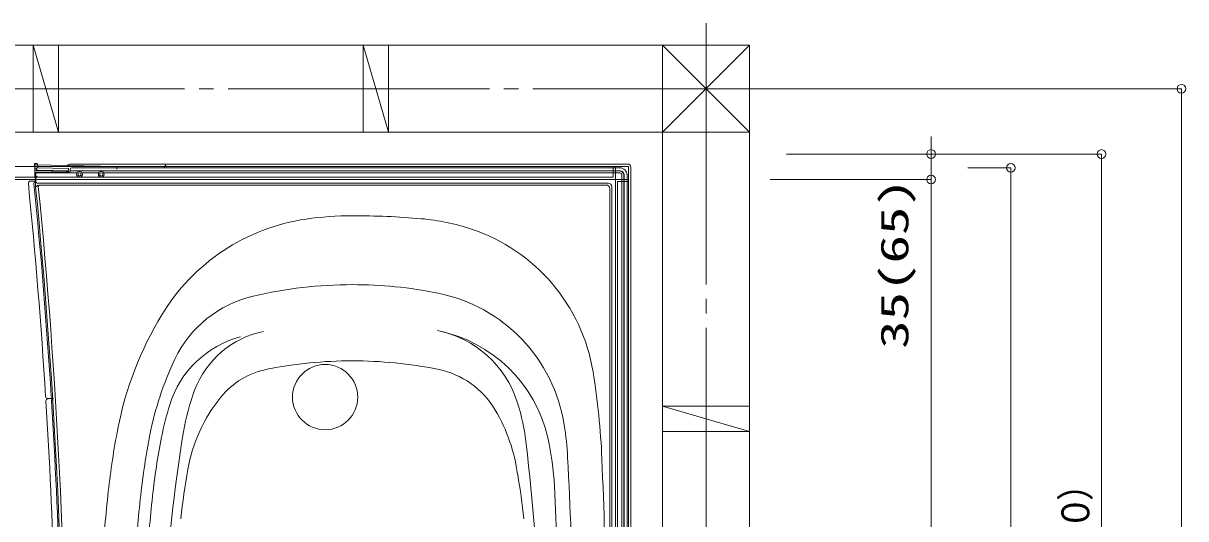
# Model space of a CAD drawing. Units: millimetres on the paper. Extents: x -305 to 305, y -152 to 152.
# Drawn here: x -93 to -12.9, y 41.7 to 75.8 of the extents above; entities that cross this region are included whole.
import ezdxf
from ezdxf.enums import TextEntityAlignment as Align

# ---------------------------------------------------------------- set-up
doc = ezdxf.new("R2010")
doc.units = ezdxf.units.MM
doc.linetypes.add('LONG_CHAIN', pattern=[21, 18, -1, 1, -1])
doc.linetypes.add('LONG_DOUBLE_CHAIN', pattern=[21.8, 18, -1, 0.6, -0.6, 0.6, -1])
doc.layers.add('0-0_0', color=7, linetype='Continuous', lineweight=9)
doc.layers.add('0-1_VIEW0001', color=7, linetype='Continuous', lineweight=9)
doc.styles.add('ＭＳ ゴシック', font='')
doc.styles.get('ＭＳ ゴシック').set_extended_font_data('MS Gothic')

# ---------------------------------------------------------------- blocks, each defined once
blk = doc.blocks.new('_ORIGIN')
at = {"layer": '0-0_0'}
blk.add_line((0, 0), (-1, 0), dxfattribs=at)
blk.add_circle((0, 0), 0.5, dxfattribs=at)

msp = doc.modelspace()

# ---------------------------------------------------------------- linework, layer by layer
at = {"layer": '0-1_VIEW0001', "linetype": 'LONG_CHAIN'}
for p, q in [((-45.934, 75.835), (-45.934, -24.356)), ((-39.865, 71.323), (-141.934, 71.323))]:
    msp.add_line(p, q, dxfattribs=at)
at = {"layer": '0-1_VIEW0001'}
for p, q in [((-42.934, 74.323), (-139.934, 74.323)), ((-90.559, 68.323), (-92.309, 74.323)), ((-92.308, 74.323), (-92.308, 68.323)), ((-90.558, 74.323), (-90.558, 68.323)), ((-67.809, 68.323), (-69.559, 74.323)), ((-69.558, 74.323), (-69.558, 68.323)), ((-67.808, 74.323), (-67.808, 68.323)), ((-48.934, 74.323), (-48.934, -22.677)), ((-42.934, 74.322), (-48.934, 68.322)), ((-48.932, 74.323), (-42.932, 68.323)), ((-42.934, 74.323), (-42.934, -22.677)), ((-40.769, 71.323), (-13.184, 71.323)), ((-13.184, -19.077), (-13.184, 70.723)), ((-42.934, 68.323), (-139.934, 68.323)), ((-30.433, 67.423), (-30.433, 68.023)), ((-40.394, 66.823), (-18.684, 66.823)), ((-21.224, 66.823), (-30.433, 66.823)), ((-30.433, 65.073), (-30.433, 66.823)), ((-132.184, 65.971), (-52.184, 65.971)), ((-92.042, 66.171), (-92.203, 66.171)), ((-92.2, 65.971), (-92.203, 66.171)), ((-92.196, 65.769), (-92.197, 65.794)), ((-91.984, 66.068), (-92.184, 66.071)), ((-92.184, 66.071), (-92.184, 65.87)), ((-92.184, 66.071), (-86.534, 65.973)), ((-92.184, 65.784), (-92.184, 65.87)), ((-92.184, 65.844), (-92.084, 65.852)), ((-92.184, 65.685), (-92.184, 65.784)), ((-92.184, 65.29), (-92.184, 65.685)), ((-92.084, 65.868), (-92.084, 65.791)), ((-89.859, 65.831), (-92.084, 65.868)), ((-91.991, 66.068), (-91.992, 66.122)), ((-89.859, 65.671), (-91.986, 65.707)), ((-91.984, 66.068), (-91.984, 65.867)), ((-89.859, 65.671), (-89.859, 65.831)), ((-89.855, 66.095), (-89.856, 66.031)), ((-89.759, 65.771), (-89.759, 65.671)), ((-83.184, 66.131), (-89.71, 66.131)), ((-51.884, 65.871), (-89.659, 65.871)), ((-86.534, 65.973), (-86.534, 65.775)), ((-83.243, 65.972), (-83.215, 66)), ((-83.243, 65.935), (-83.242, 65.91)), ((-83.184, 66.131), (-83.185, 66.07)), ((-83.184, 66.131), (-51.334, 66.131)), ((-83.184, 66.131), (-83.184, 66.071)), ((-83.084, 65.971), (-51.334, 65.971)), ((-52.334, 65.221), (-52.334, 65.971)), ((-52.184, 65.096), (-52.184, 65.971)), ((-51.284, 65.921), (-51.284, 25.071)), ((-51.124, 65.921), (-51.124, 25.071)), ((-27.894, 65.873), (-24.934, 65.873)), ((-18.684, -16.077), (-18.684, 66.223)), ((-132.159, 65.071), (-52.209, 65.071)), ((-92.184, 65.071), (-132.035, 65.071)), ((-132.034, 65.221), (-52.334, 65.221)), ((-92.486, 64.959), (-92.1, 64.962)), ((-92.184, 65.22), (-92.184, 65.29)), ((-92.117, 65.571), (-92.117, 65.521)), ((-89.816, 65.571), (-92.117, 65.571)), ((-89.282, 65.521), (-92.117, 65.521)), ((-92.117, 65.521), (-92.117, 64.921)), ((-90.02, 65.647), (-92.086, 65.682)), ((-89.913, 65.646), (-90.02, 65.647)), ((-89.913, 65.646), (-89.859, 65.645)), ((-89.859, 65.647), (-89.859, 65.671)), ((-89.741, 65.653), (-89.759, 65.671)), ((-51.884, 65.671), (-89.759, 65.671)), ((-89.741, 65.653), (-89.741, 65.646)), ((-51.902, 65.653), (-89.741, 65.653)), ((-87.782, 65.521), (-88.936, 65.521)), ((-51.884, 65.521), (-87.436, 65.521)), ((-52.184, 65.046), (-52.184, -14.904)), ((-52.159, 65.071), (-51.284, 65.071)), ((-52.034, 64.921), (-52.034, -14.779)), ((-52.034, 64.921), (-51.284, 64.921)), ((-51.734, 65.371), (-51.734, 25.071)), ((-51.602, 65.353), (-51.602, 25.071)), ((-51.584, 65.371), (-51.584, 25.071)), ((-51.384, 65.371), (-51.384, 25.071)), ((-51.284, 65.071), (-51.284, -14.929)), ((-41.519, 65.073), (-30.434, 65.073)), ((-30.433, 65.073), (-30.433, 53.254)), ((-24.934, -15.127), (-24.934, 65.273)), ((-91.958, 64.687), (-92.134, 64.57)), ((-52.684, 64.821), (-92.017, 64.821)), ((-52.818, 64.687), (-91.847, 64.687)), ((-52.568, 64.437), (-52.568, 25.071)), ((-52.434, 64.571), (-52.434, 25.071)), ((-30.434, -14.327), (-30.434, 64.473)), ((-30.433, 64.473), (-30.433, 63.873)), ((-91.295, 49.981), (-90.91, 49.978)), ((-91.275, 49.962), (-90.891, 49.966)), ((-48.935, 49.449), (-42.935, 47.699)), ((-42.934, 49.448), (-48.934, 49.448)), ((-42.934, 47.698), (-48.934, 47.698))]:
    msp.add_line(p, q, dxfattribs=at)
msp.add_lwpolyline([(-92.117, 65.571), (-92.134, 65.537), (-92.134, 64.57)], dxfattribs=at)
for centre, radius in [((-89.109, 65.421), 0.2), ((-89.109, 65.421), 0.113), ((-87.609, 65.421), 0.2), ((-87.609, 65.421), 0.113)]:
    msp.add_circle(centre, radius, dxfattribs=at)
at = {"layer": '0-1_VIEW0001', "linetype": 'LONG_DOUBLE_CHAIN'}
msp.add_circle((-72.184, 50.071), 2.25, dxfattribs=at)
at = {"layer": '0-1_VIEW0001'}
for centre, radius, start, end in [((-92.084, 65.782), 0.1, 180, 269.03476), ((-91.984, 65.807), 0.1, 180, 269.03476), ((-91.984, 65.791), 0.1, 180, 269.03476), ((-92.042, 66.121), 0.05, 1, 90), ((-89.71, 65.821), 0.31, 90, 137.14859), ((-89.659, 65.771), 0.1, 90, 180), ((-83.285, 66.071), 0.1, 270, 358.98285), ((-83.084, 66.071), 0.1, 180, 270), ((-51.884, 65.371), 0.5, 359.99999, 90), ((-51.334, 65.921), 0.21, 360, 90), ((-51.334, 65.921), 0.05, 359.99999, 90), ((-92.484, 64.809), 0.15, 90.5, 185.69169), ((-92.099, 64.812), 0.15, 90.5, 185.68671), ((-92.034, 65.433), 0.15, 180, 269.08638), ((-92.034, 65.368), 0.15, 180, 269.08638), ((-92.034, 65.219), 0.15, 180, 269), ((-92.017, 64.921), 0.1, 180, 270), ((-89.816, 65.646), 0.075, 270, 0), ((-52.209, 65.096), 0.025, 270, 0), ((-52.159, 65.046), 0.025, 90, 180), ((-51.902, 65.353), 0.3, 359.99999, 90), ((-51.884, 65.371), 0.3, 359.99999, 90), ((-51.884, 65.371), 0.15, 360, 90), ((-491.184, 25.071), 400.525, 3.5858, 5.69169), ((-491.184, 25.071), 400.909, 3.58188, 5.68671), ((-491.184, 25.071), 401, 0, 5.65274), ((-91.847, 64.587), 0.1, 90, 185.65126), ((-491.184, 25.071), 401.187, 0, 5.65126), ((-52.818, 64.437), 0.25, 0, 90), ((-52.684, 64.571), 0.25, 359.99999, 90), ((-70.309, 40.571), 22, 90, 98.32029), ((-70.309, 7.571), 55, 85.04556, 90.00001), ((-71.467, 48.487), 14, 98.32029, 148.83966), ((-66.855, 47.422), 15, 71.53272, 85.04556), ((-66.063, 49.793), 12.5, 9.28127, 71.53272), ((-70.309, 27.821), 30, 90.00001, 103.15011), ((-70.309, 27.821), 30, 78.67196, 89.99999), ((-75.314, 49.245), 8, 103.15011, 154.44401), ((-66.577, 46.451), 11, 8.84605, 78.67196), ((-62.91, 43.313), 24, 148.83966, 168.99136), ((-75.097, 48.239), 6.5, 101.75518, 159.23385), ((-66.343, 45.09), 9.75, 12.83848, 78.70658), ((-65.854, 47.541), 7.25, 17.53385, 78.69881), ((-76.21, 47.462), 7, 104.86629, 162.67678), ((-62.91, 43.313), 21.75, 154.44401, 168.99136), ((-70.309, 22.571), 30, 90.00001, 101.2935), ((-70.309, 22.571), 30, 78.70658, 89.99999), ((-86.283, 51.86), 0.5, 355.49509, 355.53069), ((-86.283, 51.86), 0.5, 355.49509, 355.53069), ((-75.107, 46.597), 5.5, 101.2935, 140.84625), ((-65.609, 46.107), 6, 30.82918, 78.70658), ((-103.072, 43.745), 50, 2.3783, 9.28127), ((-67.149, 45.225), 15, 159.23385, 170.54618), ((-91.293, 50.131), 0.15, 183.5858, 269.5), ((-91.274, 49.812), 0.15, 90.5, 183.54016), ((-491.184, 25.071), 400.525, 0, 3.54016), ((-90.909, 50.128), 0.15, 183.58188, 269.5), ((-90.889, 49.816), 0.15, 90.5, 183.53725), ((-491.184, 25.071), 400.909, 0, 3.53725), ((-70.815, 43.158), 11, 141.07337, 169.92767), ((-72.744, 45.284), 14.5, 6.17303, 17.83526), ((-62.908, 43.313), 20.934, 162.67678, 168.99136), ((-70.813, 43.119), 12, 7.74261, 30.34449), ((-77.446, 44.76), 22, 3.00057, 8.84605), ((-34.443, 37.775), 53, 168.99136, 173.72789), ((-34.443, 37.775), 50.75, 168.99136, 173.72789), ((-34.442, 37.775), 49.934, 168.99136, 173.72789), ((15.221, 31.509), 98.504, 170.54618, 176.68288), ((-230.713, 27.17), 173.505, 2.50434, 6.51083), ((-75.854, 42.943), 19.5, 2.90472, 12.77744), ((-455.684, 25.071), 400.75, 0, 2.98086), ((-552.684, 25.071), 500, 0, 2.3783), ((-34.508, 36.709), 47.875, 169.92766, 174.03081), ((-106.11, 36.709), 47.875, 5.96919, 9.6536), ((15.258, 32.313), 103, 173.72789, 176.37678), ((15.258, 32.313), 100.75, 173.72789, 176.37678), ((-455.684, 25.071), 399.75, 0.2203, 2.70422), ((15.259, 32.313), 99.934, 173.72789, 176.37678)]:
    msp.add_arc(centre, radius, start, end, dxfattribs=at)

# ---------------------------------------------------------------- block references
at = {"layer": '0-1_VIEW0001', "xscale": 0.6, "yscale": 0.6}
for p, rotation in [((-13.184, 71.323), 90), ((-30.433, 66.823), 270), ((-18.684, 66.823), 90), ((-24.934, 65.873), 90), ((-30.434, 65.073), 90), ((-30.433, 65.073), 90)]:
    msp.add_blockref('_ORIGIN', p, dxfattribs=dict(at, rotation=rotation))

# ---------------------------------------------------------------- texts
at = {"layer": '0-1_VIEW0001', "style": 'ＭＳ ゴシック'}
for s, width, p in [('35(65)', 1.5, (-31.42, 53.396)), ('）', 0.9, (-18.95, 42.915)), ('０', 0.9, (-18.95, 40.927))]:
    msp.add_text(s, height=1.921, rotation=90, dxfattribs=dict(at, width=width)).set_placement(p, align=Align.BOTTOM_LEFT)

doc.saveas('drawing.dxf')
